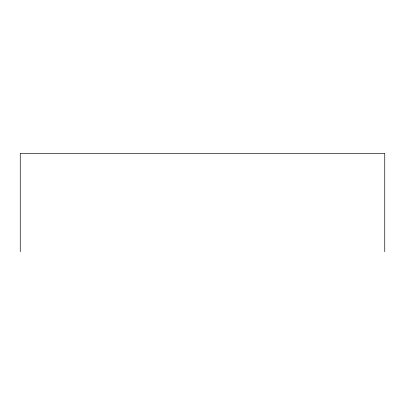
<?xml version="1.0" encoding="UTF-8"?>
<svg xmlns="http://www.w3.org/2000/svg" width="405" height="405" viewBox="0 0 405 405"><rect width="100%" height="100%" fill="white"/><g stroke="black" fill="none" stroke-linecap="round" stroke-linejoin="round"><path stroke-width="0.61" d="M384.75 251.672L384.75 153.328L20.25 153.328L20.25 251.672"/></g></svg>
